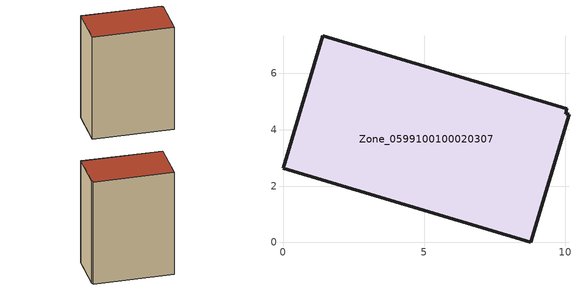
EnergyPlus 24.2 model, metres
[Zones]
Zone_0599100100020307
 floor ground (C_G): 10.06,4.75 10.01,4.57 10.13,4.53 8.78,0 0,2.62 1.41,7.33 z3.56
 wall outside (C_F): 10.06,4.75 1.41,7.33 0,2.62 8.78,0 10.13,4.53 10.01,4.57 10.06,4.75 z3.56:16.18
 roof outside (C_R): 10.01,4.57 10.06,4.75 1.41,7.33 0,2.62 8.78,0 10.13,4.53 z16.18
[BUILDING]
Pand.0599100100020307: North Axis=0; Terrain=City; Loads Convergence Tolerance Value=0.04; Temperature Convergence Tolerance Value=0.4; Solar Distribution=FullExterior; Maximum Number of Warmup Days=25; Minimum Number of Warmup Days=1
[Site:Location]
Rotterdam.The.Hague.AP_ZH_NLD Design_Conditions: Latitude=51.96; Longitude=4.45; Time Zone=1; Elevation=-4.5
[SITE:GROUNDTEMPERATURE:BUILDINGSURFACE]
18, 18, 18, 18, 18, 18, 18, 18, 18, 18, 18, 18
[MATERIAL] Thermal Absorptance=0.9; Solar Absorptance=0.7; Visible Absorptance=0.7
Name | Roughness | Thickness | Conductivity | Density | Specific Heat
G.TI.2015-2018 | MediumSmooth | 0.15 | 0.0428571 | 540 | 1210
F.TI.2015-2018 | Rough | 0.3 | 0.0666667 | 1920 | 840
R.TI.2015-2018 | MediumRough | 0.2 | 0.0333333 | 1500 | 1000
[CONSTRUCTION]
C_G: G.TI.2015-2018
C_F: F.TI.2015-2018
C_R: R.TI.2015-2018
[ZONE]
Zone_0599100100020307: Type=1; Multiplier=1; Ceiling Height=Autocalculate; Volume=Autocalculate; Floor Area=autocalculate; Part of Total Floor Area=Yes
[ZONEINFILTRATION:DESIGNFLOWRATE]
Infil_Zone_0599100100020307: Zone or ZoneList or Space or SpaceList=Zone_0599100100020307; Schedule=AlwaysOn; Design Flow Rate Calculation Method=Flow/Area; Flow Rate per Floor Area=0.0015; Constant Term Coefficient=1; Temperature Term Coefficient=0; Velocity Term Coefficient=0; Velocity Squared Term Coefficient=0
[HVACTEMPLATE:ZONE:IDEALLOADSAIRSYSTEM]
Zone_0599100100020307: Maximum Heating Supply Air Temperature=50; Minimum Cooling Supply Air Temperature=13; Maximum Heating Supply Air Humidity Ratio=0.0156; Minimum Cooling Supply Air Humidity Ratio=0.0077; Heating Limit=NoLimit; Cooling Limit=NoLimit; Dehumidification Control Type=ConstantSensibleHeatRatio; Cooling Sensible Heat Ratio=0.7; Dehumidification Setpoint=60; Humidification Control Type=None; Humidification Setpoint=30; Outdoor Air Method=None; Outdoor Air Flow Rate per Person=0.00944; Outdoor Air Flow Rate per Zone Floor Area=0; Outdoor Air Flow Rate per Zone=0; Demand Controlled Ventilation Type=None; Outdoor Air Economizer Type=NoEconomizer; Heat Recovery Type=None; Sensible Heat Recovery Effectiveness=0.7; Latent Heat Recovery Effectiveness=0.65
[ZONECONTROL:THERMOSTAT]
ThermostatControl_Zone_0599100100020307: Zone or ZoneList=Zone_0599100100020307; Control Type Schedule=DualSetpointControlType; Control 1=Thermostat_Zone_0599100100020307; Temperature Difference Between Cutout And Setpoint=0
[THERMOSTATSETPOINT:DUALSETPOINT]
Thermostat_Zone_0599100100020307: Heating Setpoint Temperature Schedule=HeatingSetpoint_Zone_0599100100020307; Cooling Setpoint Temperature Schedule=CoolingSetpoint_Zone_0599100100020307
[SCHEDULE:COMPACT]
HeatingSetpoint_Zone_0599100100020307: Through: 12/31, For: AllDays, Until: 24:00, 21
CoolingSetpoint_Zone_0599100100020307: Through: 12/31, For: AllDays, Until: 24:00, 24
DualSetpointControlType: Through: 12/31, For: AllDays, Until: 24:00, 4
AlwaysOn: Through: 12/31, For: AllDays, Until: 24:00, 1
